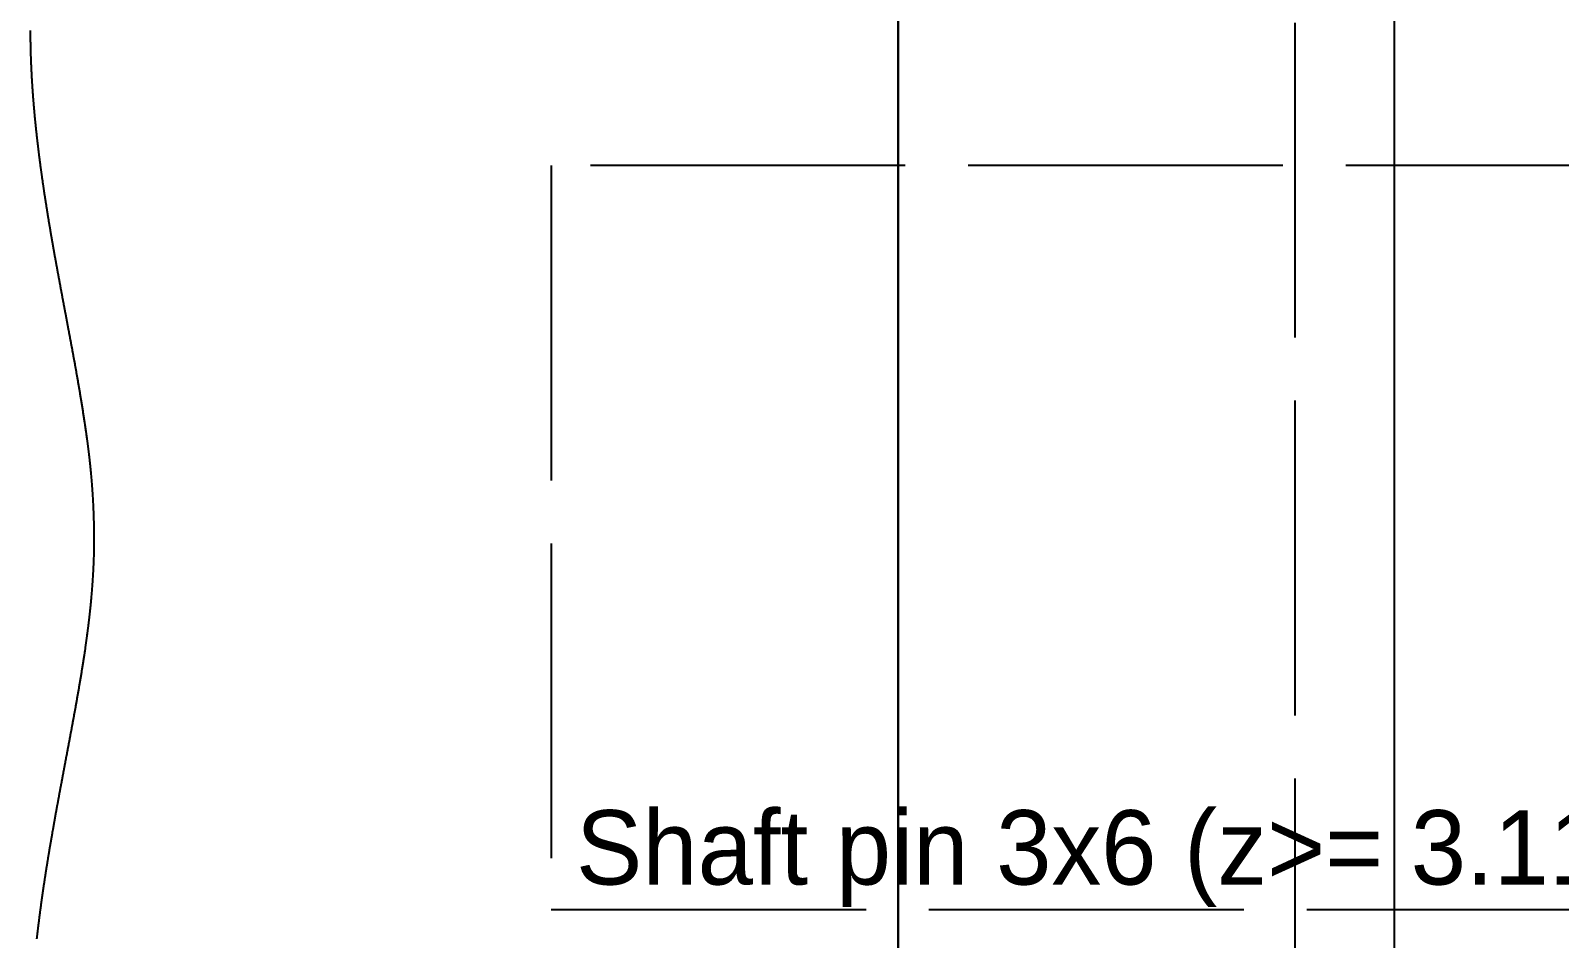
# Model space of a CAD drawing. Header units: millimetres. Extents: x -6.6 to 37.3, y -31.4 to 37.
# Drawn here: x -6.3 to -0.13, y 3.38 to 7.04 of the extents above; entities that cross this region are included whole.
import ezdxf

# ---------------------------------------------------------------- set-up
doc = ezdxf.new("R2010")
doc.units = ezdxf.units.MM
doc.linetypes.add('DASHED', pattern=[1.524, 1.27, -0.254])
for name, color, linetype in [('20_CONTACT', 3, 'Continuous'), ('30_OVERHANG', 2, 'DASHED'), ('90_TEXT', 7, 'Continuous')]:
    doc.layers.add(name, color=color, linetype=linetype)

msp = doc.modelspace()

# ---------------------------------------------------------------- linework, layer by layer
at = {"layer": '20_CONTACT'}
for points in [[(-2.8, 1.5013), (-2.8, 8.4987)], [(-2.8, 8.4852), (-2.8, 1.1622)], [(-0.8, 8.4852), (-0.8, 1.1622)], [(-6.2743, 3.381), (-6.2741, 3.3832), (-6.2738, 3.3855), (-6.2736, 3.3877), (-6.2733, 3.3899), (-6.273, 3.3922), (-6.2728, 3.3944), (-6.2725, 3.3966), (-6.2723, 3.3989), (-6.272, 3.4011), (-6.2718, 3.4034), (-6.2715, 3.4056), (-6.2712, 3.4079), (-6.271, 3.4101), (-6.2707, 3.4124), (-6.2704, 3.4146), (-6.2702, 3.4169), (-6.2699, 3.4191), (-6.2696, 3.4214), (-6.2694, 3.4236), (-6.2691, 3.4259), (-6.2688, 3.4281), (-6.2686, 3.4304), (-6.2683, 3.4327), (-6.268, 3.4349), (-6.2677, 3.4372), (-6.2674, 3.4395), (-6.2672, 3.4417), (-6.2669, 3.444), (-6.2666, 3.4463), (-6.2663, 3.4486), (-6.266, 3.4508), (-6.2658, 3.4531), (-6.2655, 3.4554), (-6.2652, 3.4577), (-6.2649, 3.46), (-6.2646, 3.4622), (-6.2643, 3.4645), (-6.264, 3.4668), (-6.2637, 3.4691), (-6.2634, 3.4714), (-6.2631, 3.4737), (-6.2628, 3.476), (-6.2625, 3.4783), (-6.2622, 3.4806), (-6.2619, 3.4829), (-6.2616, 3.4852), (-6.2613, 3.4875), (-6.261, 3.4898), (-6.2607, 3.4921), (-6.2604, 3.4944), (-6.2601, 3.4967), (-6.2598, 3.499), (-6.2595, 3.5013), (-6.2592, 3.5036), (-6.2589, 3.506), (-6.2586, 3.5083), (-6.2583, 3.5106), (-6.2579, 3.5129), (-6.2576, 3.5152), (-6.2573, 3.5176), (-6.257, 3.5199), (-6.2567, 3.5222), (-6.2563, 3.5245), (-6.256, 3.5269), (-6.2557, 3.5292), (-6.2554, 3.5315), (-6.2551, 3.5339), (-6.2547, 3.5362), (-6.2544, 3.5385), (-6.2541, 3.5409), (-6.2537, 3.5432), (-6.2534, 3.5456), (-6.2531, 3.5479), (-6.2528, 3.5503), (-6.2524, 3.5526), (-6.2521, 3.555), (-6.2517, 3.5573), (-6.2514, 3.5597), (-6.2511, 3.562), (-6.2507, 3.5644), (-6.2504, 3.5668), (-6.25, 3.5691), (-6.2497, 3.5715), (-6.2494, 3.5738), (-6.249, 3.5762), (-6.2487, 3.5786), (-6.2483, 3.5809), (-6.248, 3.5833), (-6.2476, 3.5857), (-6.2473, 3.5881), (-6.2469, 3.5904), (-6.2466, 3.5928), (-6.2462, 3.5952), (-6.2459, 3.5976), (-6.2455, 3.6), (-6.2451, 3.6024), (-6.2448, 3.6048), (-6.2444, 3.6071), (-6.2441, 3.6095), (-6.2437, 3.6119), (-6.2433, 3.6143), (-6.243, 3.6167), (-6.2426, 3.6191), (-6.2423, 3.6215), (-6.2419, 3.6239), (-6.2415, 3.6263), (-6.2411, 3.6287), (-6.2408, 3.6311), (-6.2404, 3.6336), (-6.24, 3.636), (-6.2397, 3.6384), (-6.2393, 3.6408), (-6.2389, 3.6432), (-6.2385, 3.6456), (-6.2382, 3.6481), (-6.2378, 3.6505), (-6.2374, 3.6529), (-6.237, 3.6553), (-6.2366, 3.6578), (-6.2363, 3.6602), (-6.2359, 3.6626), (-6.2355, 3.6651), (-6.2351, 3.6675), (-6.2347, 3.6699), (-6.2343, 3.6724), (-6.2339, 3.6748), (-6.2335, 3.6773), (-6.2331, 3.6797), (-6.2328, 3.6822), (-6.2324, 3.6846), (-6.232, 3.6871), (-6.2316, 3.6895), (-6.2312, 3.692), (-6.2308, 3.6944), (-6.2304, 3.6969), (-6.23, 3.6994), (-6.2296, 3.7018), (-6.2292, 3.7043), (-6.2288, 3.7068), (-6.2284, 3.7092), (-6.228, 3.7117), (-6.2276, 3.7142), (-6.2271, 3.7167), (-6.2267, 3.7191), (-6.2263, 3.7216), (-6.2259, 3.7241), (-6.2255, 3.7266), (-6.2251, 3.7291), (-6.2247, 3.7316), (-6.2243, 3.7341), (-6.2238, 3.7366), (-6.2234, 3.739), (-6.223, 3.7415), (-6.2226, 3.744), (-6.2222, 3.7465), (-6.2217, 3.7491), (-6.2213, 3.7516), (-6.2209, 3.7541), (-6.2205, 3.7566), (-6.2201, 3.7591), (-6.2196, 3.7616), (-6.2192, 3.7641), (-6.2188, 3.7666), (-6.2183, 3.7692), (-6.2179, 3.7717), (-6.2175, 3.7742), (-6.217, 3.7767), (-6.2166, 3.7793), (-6.2162, 3.7818), (-6.2157, 3.7843), (-6.2153, 3.7869), (-6.2149, 3.7894), (-6.2144, 3.792), (-6.214, 3.7945), (-6.2135, 3.7971), (-6.2131, 3.7996), (-6.2127, 3.8022), (-6.2122, 3.8047), (-6.2118, 3.8073), (-6.2113, 3.8098), (-6.2109, 3.8124), (-6.2104, 3.815), (-6.21, 3.8175), (-6.2095, 3.8201), (-6.2091, 3.8227), (-6.2086, 3.8252), (-6.2082, 3.8278), (-6.2077, 3.8304), (-6.2073, 3.833), (-6.2068, 3.8355), (-6.2064, 3.8381), (-6.2059, 3.8407), (-6.2054, 3.8433), (-6.205, 3.8459), (-6.2045, 3.8485), (-6.2041, 3.8511), (-6.2036, 3.8537), (-6.2031, 3.8563), (-6.2027, 3.8589), (-6.2022, 3.8615), (-6.2017, 3.8641), (-6.2013, 3.8667), (-6.2008, 3.8694), (-6.2003, 3.872), (-6.1998, 3.8746), (-6.1994, 3.8772), (-6.1989, 3.8798), (-6.1984, 3.8825), (-6.198, 3.8851), (-6.1975, 3.8877), (-6.197, 3.8904), (-6.1965, 3.893), (-6.196, 3.8957), (-6.1956, 3.8983), (-6.1951, 3.901), (-6.1946, 3.9036), (-6.1941, 3.9063), (-6.1936, 3.9089), (-6.1932, 3.9116), (-6.1927, 3.9142), (-6.1922, 3.9169), (-6.1917, 3.9196), (-6.1912, 3.9223), (-6.1907, 3.9249), (-6.1902, 3.9276), (-6.1897, 3.9303), (-6.1892, 3.933), (-6.1887, 3.9357), (-6.1883, 3.9383), (-6.1878, 3.941), (-6.1873, 3.9437), (-6.1868, 3.9464), (-6.1863, 3.9491), (-6.1858, 3.9518), (-6.1853, 3.9545), (-6.1848, 3.9573), (-6.1843, 3.96), (-6.1838, 3.9627), (-6.1833, 3.9654), (-6.1828, 3.9681), (-6.1822, 3.9709), (-6.1817, 3.9736), (-6.1812, 3.9763), (-6.1807, 3.9791), (-6.1802, 3.9818), (-6.1797, 3.9845), (-6.1792, 3.9873), (-6.1787, 3.99), (-6.1782, 3.9928), (-6.1777, 3.9956), (-6.1771, 3.9983), (-6.1766, 4.0011), (-6.1761, 4.0039), (-6.1756, 4.0066), (-6.1751, 4.0094), (-6.1745, 4.0122), (-6.174, 4.015), (-6.1735, 4.0177), (-6.173, 4.0205), (-6.1725, 4.0233), (-6.1719, 4.0261), (-6.1714, 4.0289), (-6.1709, 4.0317), (-6.1704, 4.0345), (-6.1698, 4.0374), (-6.1693, 4.0402), (-6.1688, 4.043), (-6.1682, 4.0458), (-6.1677, 4.0486), (-6.1672, 4.0515), (-6.1666, 4.0543), (-6.1661, 4.0571), (-6.1656, 4.06), (-6.165, 4.0628), (-6.1645, 4.0657), (-6.164, 4.0685), (-6.1634, 4.0714), (-6.1629, 4.0743), (-6.1623, 4.0771), (-6.1618, 4.08), (-6.1613, 4.0829), (-6.1607, 4.0858), (-6.1602, 4.0887), (-6.1596, 4.0915), (-6.1591, 4.0944), (-6.1585, 4.0973), (-6.158, 4.1002), (-6.1574, 4.1032), (-6.1569, 4.1061), (-6.1563, 4.109), (-6.1558, 4.1119), (-6.1552, 4.1148), (-6.1547, 4.1178), (-6.1541, 4.1207), (-6.1536, 4.1236), (-6.153, 4.1266), (-6.1525, 4.1295), (-6.1519, 4.1325), (-6.1513, 4.1355), (-6.1508, 4.1384), (-6.1502, 4.1414), (-6.1497, 4.1444), (-6.1491, 4.1474), (-6.1485, 4.1504), (-6.148, 4.1533), (-6.1474, 4.1563), (-6.1468, 4.1593), (-6.1463, 4.1624), (-6.1457, 4.1654), (-6.1451, 4.1684), (-6.1446, 4.1714), (-6.144, 4.1745), (-6.1434, 4.1775), (-6.1429, 4.1805), (-6.1423, 4.1836), (-6.1417, 4.1866), (-6.1411, 4.1897), (-6.1406, 4.1928), (-6.14, 4.1958), (-6.1394, 4.1989), (-6.1388, 4.202), (-6.1383, 4.2051), (-6.1377, 4.2082), (-6.1371, 4.2113), (-6.1365, 4.2144), (-6.1359, 4.2175), (-6.1354, 4.2207), (-6.1348, 4.2238), (-6.1342, 4.2269), (-6.1336, 4.2301), (-6.133, 4.2332), (-6.1324, 4.2364), (-6.1319, 4.2396), (-6.1313, 4.2427), (-6.1307, 4.2459), (-6.1301, 4.2491), (-6.1295, 4.2523), (-6.1289, 4.2555), (-6.1283, 4.2587), (-6.1277, 4.2619), (-6.1271, 4.2652), (-6.1265, 4.2684), (-6.1259, 4.2716), (-6.1253, 4.2749), (-6.1247, 4.2781), (-6.1241, 4.2814), (-6.1235, 4.2847), (-6.1229, 4.288), (-6.1223, 4.2913), (-6.1217, 4.2946), (-6.1211, 4.2979), (-6.1205, 4.3012), (-6.1199, 4.3045), (-6.1193, 4.3079), (-6.1187, 4.3112), (-6.1181, 4.3146), (-6.1175, 4.318), (-6.1169, 4.3213), (-6.1163, 4.3247), (-6.1157, 4.3281), (-6.1151, 4.3315), (-6.1145, 4.3349), (-6.1139, 4.3384), (-6.1133, 4.3418), (-6.1126, 4.3453), (-6.112, 4.3487), (-6.1114, 4.3522), (-6.1108, 4.3557), (-6.1102, 4.3592), (-6.1096, 4.3627), (-6.109, 4.3662), (-6.1083, 4.3697), (-6.1077, 4.3733), (-6.1071, 4.3768), (-6.1065, 4.3804), (-6.1059, 4.384), (-6.1052, 4.3876), (-6.1046, 4.3912), (-6.104, 4.3948), (-6.1034, 4.3985), (-6.1027, 4.4021), (-6.1021, 4.4058), (-6.1015, 4.4095), (-6.1009, 4.4132), (-6.1002, 4.4169), (-6.0996, 4.4206), (-6.099, 4.4243), (-6.0984, 4.4281), (-6.0977, 4.4319), (-6.0971, 4.4357), (-6.0965, 4.4395), (-6.0958, 4.4433), (-6.0952, 4.4471), (-6.0946, 4.451), (-6.0939, 4.4549), (-6.0933, 4.4588), (-6.0927, 4.4627), (-6.092, 4.4666), (-6.0914, 4.4706), (-6.0907, 4.4746), (-6.0901, 4.4786), (-6.0895, 4.4826), (-6.0888, 4.4867), (-6.0882, 4.4907), (-6.0875, 4.4948), (-6.0869, 4.4989), (-6.0863, 4.5031), (-6.0856, 4.5072), (-6.085, 4.5114), (-6.0843, 4.5156), (-6.0837, 4.5199), (-6.083, 4.5241), (-6.0824, 4.5284), (-6.0817, 4.5328), (-6.0811, 4.5371), (-6.0804, 4.5415), (-6.0798, 4.5459), (-6.0791, 4.5504), (-6.0785, 4.5549), (-6.0778, 4.5594), (-6.0772, 4.5639), (-6.0765, 4.5685), (-6.0759, 4.5731), (-6.0752, 4.5778), (-6.0746, 4.5825), (-6.0739, 4.5873), (-6.0732, 4.5921), (-6.0726, 4.5969), (-6.0719, 4.6018), (-6.0713, 4.6067), (-6.0706, 4.6117), (-6.07, 4.6167), (-6.0693, 4.6218), (-6.0686, 4.6269), (-6.068, 4.6321), (-6.0673, 4.6374), (-6.0667, 4.6427), (-6.066, 4.6481), (-6.0653, 4.6536), (-6.0647, 4.6591), (-6.064, 4.6647), (-6.0633, 4.6704), (-6.0627, 4.6761), (-6.062, 4.682), (-6.0613, 4.688), (-6.0607, 4.694), (-6.06, 4.7001), (-6.0593, 4.7064), (-6.0587, 4.7128), (-6.058, 4.7193), (-6.0573, 4.7259), (-6.0566, 4.7327), (-6.056, 4.7396), (-6.0553, 4.7467), (-6.0546, 4.754), (-6.054, 4.7615), (-6.0533, 4.7692), (-6.0526, 4.7771), (-6.0519, 4.7853), (-6.0513, 4.7938), (-6.0506, 4.8026), (-6.0499, 4.8118), (-6.0493, 4.8214), (-6.0486, 4.8315), (-6.0479, 4.8422), (-6.0473, 4.8536), (-6.0466, 4.8658), (-6.0459, 4.8792), (-6.0453, 4.8939), (-6.0447, 4.9107), (-6.044, 4.9305), (-6.0435, 4.9559), (-6.0431, 4.9847), (-6.0431, 5.0133), (-6.0431, 5.0165), (-6.0432, 5.0209), (-6.0432, 5.0267), (-6.0433, 5.0345), (-6.0435, 5.0449), (-6.0438, 5.0586), (-6.0442, 5.0765), (-6.045, 5.099), (-6.0457, 5.1165), (-6.0465, 5.1314), (-6.0472, 5.1447), (-6.0479, 5.1568), (-6.0486, 5.1681), (-6.0493, 5.1786), (-6.05, 5.1885), (-6.0507, 5.1979), (-6.0513, 5.2069), (-6.052, 5.2156), (-6.0527, 5.2239), (-6.0534, 5.2319), (-6.0541, 5.2397), (-6.0548, 5.2473), (-6.0554, 5.2546), (-6.0561, 5.2618), (-6.0568, 5.2688), (-6.0575, 5.2756), (-6.0581, 5.2823), (-6.0588, 5.2888), (-6.0595, 5.2952), (-6.0602, 5.3015), (-6.0608, 5.3076), (-6.0615, 5.3137), (-6.0622, 5.3197), (-6.0629, 5.3255), (-6.0635, 5.3313), (-6.0642, 5.337), (-6.0649, 5.3426), (-6.0655, 5.3481), (-6.0662, 5.3536), (-6.0669, 5.359), (-6.0675, 5.3643), (-6.0682, 5.3696), (-6.0689, 5.3748), (-6.0695, 5.3799), (-6.0702, 5.385), (-6.0708, 5.39), (-6.0715, 5.395), (-6.0722, 5.3999), (-6.0728, 5.4048), (-6.0735, 5.4096), (-6.0741, 5.4144), (-6.0748, 5.4192), (-6.0755, 5.4239), (-6.0761, 5.4285), (-6.0768, 5.4332), (-6.0774, 5.4378), (-6.0781, 5.4423), (-6.0787, 5.4468), (-6.0794, 5.4513), (-6.08, 5.4557), (-6.0807, 5.4602), (-6.0813, 5.4645), (-6.082, 5.4689), (-6.0826, 5.4732), (-6.0833, 5.4775), (-6.0839, 5.4818), (-6.0846, 5.486), (-6.0852, 5.4902), (-6.0859, 5.4944), (-6.0865, 5.4986), (-6.0872, 5.5027), (-6.0878, 5.5068), (-6.0884, 5.5109), (-6.0891, 5.515), (-6.0897, 5.519), (-6.0904, 5.523), (-6.091, 5.527), (-6.0916, 5.531), (-6.0923, 5.5349), (-6.0929, 5.5389), (-6.0936, 5.5428), (-6.0942, 5.5467), (-6.0948, 5.5506), (-6.0955, 5.5544), (-6.0961, 5.5583), (-6.0967, 5.5621), (-6.0974, 5.5659), (-6.098, 5.5697), (-6.0986, 5.5735), (-6.0993, 5.5772), (-6.0999, 5.581), (-6.1005, 5.5847), (-6.1011, 5.5884), (-6.1018, 5.5921), (-6.1024, 5.5958), (-6.103, 5.5994), (-6.1036, 5.6031), (-6.1043, 5.6067), (-6.1049, 5.6103), (-6.1055, 5.6139), (-6.1061, 5.6175), (-6.1068, 5.6211), (-6.1074, 5.6247), (-6.108, 5.6282), (-6.1086, 5.6318), (-6.1092, 5.6353), (-6.1098, 5.6388), (-6.1105, 5.6423), (-6.1111, 5.6458), (-6.1117, 5.6493), (-6.1123, 5.6528), (-6.1129, 5.6562), (-6.1135, 5.6597), (-6.1141, 5.6631), (-6.1148, 5.6665), (-6.1154, 5.67), (-6.116, 5.6734), (-6.1166, 5.6768), (-6.1172, 5.6801), (-6.1178, 5.6835), (-6.1184, 5.6869), (-6.119, 5.6902), (-6.1196, 5.6936), (-6.1202, 5.6969), (-6.1208, 5.7003), (-6.1214, 5.7036), (-6.122, 5.7069), (-6.1226, 5.7102), (-6.1232, 5.7135), (-6.1238, 5.7168), (-6.1244, 5.72), (-6.125, 5.7233), (-6.1256, 5.7266), (-6.1262, 5.7298), (-6.1268, 5.733), (-6.1274, 5.7363), (-6.128, 5.7395), (-6.1286, 5.7427), (-6.1292, 5.7459), (-6.1298, 5.7491), (-6.1304, 5.7523), (-6.1309, 5.7555), (-6.1315, 5.7587), (-6.1321, 5.7619), (-6.1327, 5.765), (-6.1333, 5.7682), (-6.1339, 5.7713), (-6.1345, 5.7745), (-6.135, 5.7776), (-6.1356, 5.7807), (-6.1362, 5.7839), (-6.1368, 5.787), (-6.1374, 5.7901), (-6.138, 5.7932), (-6.1385, 5.7963), (-6.1391, 5.7994), (-6.1397, 5.8025), (-6.1403, 5.8055), (-6.1408, 5.8086), (-6.1414, 5.8117), (-6.142, 5.8147), (-6.1426, 5.8178), (-6.1431, 5.8208), (-6.1437, 5.8239), (-6.1443, 5.8269), (-6.1448, 5.83), (-6.1454, 5.833), (-6.146, 5.836), (-6.1465, 5.839), (-6.1471, 5.842), (-6.1477, 5.845), (-6.1482, 5.848), (-6.1488, 5.851), (-6.1494, 5.854), (-6.1499, 5.857), (-6.1505, 5.86), (-6.151, 5.8629), (-6.1516, 5.8659), (-6.1522, 5.8688), (-6.1527, 5.8718), (-6.1533, 5.8748), (-6.1538, 5.8777), (-6.1544, 5.8806), (-6.1549, 5.8836), (-6.1555, 5.8865), (-6.156, 5.8894), (-6.1566, 5.8924), (-6.1571, 5.8953), (-6.1577, 5.8982), (-6.1582, 5.9011), (-6.1588, 5.904), (-6.1593, 5.9069), (-6.1599, 5.9098), (-6.1604, 5.9127), (-6.161, 5.9156), (-6.1615, 5.9184), (-6.1621, 5.9213), (-6.1626, 5.9242), (-6.1631, 5.927), (-6.1637, 5.9299), (-6.1642, 5.9328), (-6.1648, 5.9356), (-6.1653, 5.9385), (-6.1658, 5.9413), (-6.1664, 5.9442), (-6.1669, 5.947), (-6.1674, 5.9498), (-6.168, 5.9527), (-6.1685, 5.9555), (-6.169, 5.9583), (-6.1696, 5.9611), (-6.1701, 5.964), (-6.1706, 5.9668), (-6.1711, 5.9696), (-6.1717, 5.9724), (-6.1722, 5.9752), (-6.1727, 5.978), (-6.1732, 5.9808), (-6.1738, 5.9835), (-6.1743, 5.9863), (-6.1748, 5.9891), (-6.1753, 5.9919), (-6.1758, 5.9947), (-6.1764, 5.9974), (-6.1769, 6.0002), (-6.1774, 6.003), (-6.1779, 6.0057), (-6.1784, 6.0085), (-6.1789, 6.0112), (-6.1794, 6.014), (-6.1799, 6.0167), (-6.1805, 6.0195), (-6.181, 6.0222), (-6.1815, 6.0249), (-6.182, 6.0277), (-6.1825, 6.0304), (-6.183, 6.0331), (-6.1835, 6.0359), (-6.184, 6.0386), (-6.1845, 6.0413), (-6.185, 6.044), (-6.1855, 6.0467), (-6.186, 6.0494), (-6.1865, 6.0521), (-6.187, 6.0548), (-6.1875, 6.0575), (-6.188, 6.0602), (-6.1885, 6.0629), (-6.189, 6.0656), (-6.1895, 6.0683), (-6.19, 6.071), (-6.1905, 6.0737), (-6.191, 6.0763), (-6.1914, 6.079), (-6.1919, 6.0817), (-6.1924, 6.0843), (-6.1929, 6.087), (-6.1934, 6.0897), (-6.1939, 6.0923), (-6.1944, 6.095), (-6.1948, 6.0976), (-6.1953, 6.1003), (-6.1958, 6.1029), (-6.1963, 6.1056), (-6.1968, 6.1082), (-6.1972, 6.1109), (-6.1977, 6.1135), (-6.1982, 6.1161), (-6.1987, 6.1188), (-6.1991, 6.1214), (-6.1996, 6.124), (-6.2001, 6.1266), (-6.2006, 6.1293), (-6.201, 6.1319), (-6.2015, 6.1345), (-6.202, 6.1371), (-6.2024, 6.1397), (-6.2029, 6.1423), (-6.2034, 6.1449), (-6.2038, 6.1475), (-6.2043, 6.1501), (-6.2047, 6.1527), (-6.2052, 6.1553), (-6.2057, 6.1579), (-6.2061, 6.1605), (-6.2066, 6.1631), (-6.207, 6.1657), (-6.2075, 6.1683), (-6.2079, 6.1708), (-6.2084, 6.1734), (-6.2089, 6.176), (-6.2093, 6.1786), (-6.2098, 6.1811), (-6.2102, 6.1837), (-6.2107, 6.1863), (-6.2111, 6.1888), (-6.2115, 6.1914), (-6.212, 6.1939), (-6.2124, 6.1965), (-6.2129, 6.1991), (-6.2133, 6.2016), (-6.2138, 6.2042), (-6.2142, 6.2067), (-6.2146, 6.2092), (-6.2151, 6.2118), (-6.2155, 6.2143), (-6.216, 6.2169), (-6.2164, 6.2194), (-6.2168, 6.2219), (-6.2173, 6.2245), (-6.2177, 6.227), (-6.2181, 6.2295), (-6.2186, 6.232), (-6.219, 6.2346), (-6.2194, 6.2371), (-6.2198, 6.2396), (-6.2203, 6.2421), (-6.2207, 6.2446), (-6.2211, 6.2471), (-6.2215, 6.2496), (-6.222, 6.2521), (-6.2224, 6.2546), (-6.2228, 6.2571), (-6.2232, 6.2596), (-6.2236, 6.2621), (-6.2241, 6.2646), (-6.2245, 6.2671), (-6.2249, 6.2696), (-6.2253, 6.2721), (-6.2257, 6.2746), (-6.2261, 6.2771), (-6.2265, 6.2796), (-6.2269, 6.282), (-6.2273, 6.2845), (-6.2278, 6.287), (-6.2282, 6.2895), (-6.2286, 6.2919), (-6.229, 6.2944), (-6.2294, 6.2969), (-6.2298, 6.2994), (-6.2302, 6.3018), (-6.2306, 6.3043), (-6.231, 6.3067), (-6.2314, 6.3092), (-6.2318, 6.3117), (-6.2322, 6.3141), (-6.2326, 6.3166), (-6.233, 6.319), (-6.2333, 6.3215), (-6.2337, 6.3239), (-6.2341, 6.3263), (-6.2345, 6.3288), (-6.2349, 6.3312), (-6.2353, 6.3337), (-6.2357, 6.3361), (-6.2361, 6.3385), (-6.2364, 6.341), (-6.2368, 6.3434), (-6.2372, 6.3458), (-6.2376, 6.3483), (-6.238, 6.3507), (-6.2383, 6.3531), (-6.2387, 6.3555), (-6.2391, 6.3579), (-6.2395, 6.3604), (-6.2398, 6.3628), (-6.2402, 6.3652), (-6.2406, 6.3676), (-6.241, 6.37), (-6.2413, 6.3724), (-6.2417, 6.3748), (-6.2421, 6.3772), (-6.2424, 6.3796), (-6.2428, 6.382), (-6.2432, 6.3844), (-6.2435, 6.3868), (-6.2439, 6.3892), (-6.2443, 6.3916), (-6.2446, 6.394), (-6.245, 6.3964), (-6.2453, 6.3988), (-6.2457, 6.4012), (-6.246, 6.4036), (-6.2464, 6.4059), (-6.2467, 6.4083), (-6.2471, 6.4107), (-6.2475, 6.4131), (-6.2478, 6.4155), (-6.2482, 6.4178), (-6.2485, 6.4202), (-6.2488, 6.4226), (-6.2492, 6.4249), (-6.2495, 6.4273), (-6.2499, 6.4297), (-6.2502, 6.432), (-6.2506, 6.4344), (-6.2509, 6.4367), (-6.2512, 6.4391), (-6.2516, 6.4415), (-6.2519, 6.4438), (-6.2523, 6.4462), (-6.2526, 6.4485), (-6.2529, 6.4509), (-6.2533, 6.4532), (-6.2536, 6.4556), (-6.2539, 6.4579), (-6.2542, 6.4602), (-6.2546, 6.4626), (-6.2549, 6.4649), (-6.2552, 6.4673), (-6.2555, 6.4696), (-6.2559, 6.4719), (-6.2562, 6.4743), (-6.2565, 6.4766), (-6.2568, 6.4789), (-6.2571, 6.4812), (-6.2575, 6.4836), (-6.2578, 6.4859), (-6.2581, 6.4882), (-6.2584, 6.4905), (-6.2587, 6.4929), (-6.259, 6.4952), (-6.2593, 6.4975), (-6.2597, 6.4998), (-6.26, 6.5021), (-6.2603, 6.5044), (-6.2606, 6.5067), (-6.2609, 6.509), (-6.2612, 6.5113), (-6.2615, 6.5136), (-6.2618, 6.5159), (-6.2621, 6.5182), (-6.2624, 6.5205), (-6.2627, 6.5228), (-6.263, 6.5251), (-6.2633, 6.5274), (-6.2636, 6.5297), (-6.2639, 6.532), (-6.2642, 6.5343), (-6.2645, 6.5366), (-6.2647, 6.5389), (-6.265, 6.5412), (-6.2653, 6.5434), (-6.2656, 6.5457), (-6.2659, 6.548), (-6.2662, 6.5503), (-6.2665, 6.5525), (-6.2667, 6.5548), (-6.267, 6.5571), (-6.2673, 6.5594), (-6.2676, 6.5616), (-6.2679, 6.5639), (-6.2681, 6.5662), (-6.2684, 6.5684), (-6.2687, 6.5707), (-6.269, 6.573), (-6.2692, 6.5752), (-6.2695, 6.5775), (-6.2698, 6.5797), (-6.27, 6.582), (-6.2703, 6.5842), (-6.2706, 6.5865), (-6.2708, 6.5887), (-6.2711, 6.591), (-6.2714, 6.5932), (-6.2716, 6.5955), (-6.2719, 6.5977), (-6.2721, 6.6), (-6.2724, 6.6022), (-6.2727, 6.6044), (-6.2729, 6.6067), (-6.2732, 6.6089), (-6.2734, 6.6112), (-6.2737, 6.6134), (-6.2739, 6.6156), (-6.2742, 6.6179), (-6.2744, 6.6201), (-6.2747, 6.6223), (-6.2749, 6.6245), (-6.2752, 6.6268), (-6.2754, 6.629), (-6.2757, 6.6312), (-6.2759, 6.6334), (-6.2761, 6.6356), (-6.2764, 6.6378), (-6.2766, 6.6401), (-6.2768, 6.6423), (-6.2771, 6.6445), (-6.2773, 6.6467), (-6.2776, 6.6489), (-6.2778, 6.6511), (-6.278, 6.6533), (-6.2782, 6.6555), (-6.2785, 6.6577), (-6.2787, 6.6599), (-6.2789, 6.6621), (-6.2792, 6.6643), (-6.2794, 6.6665), (-6.2796, 6.6687), (-6.2798, 6.6709), (-6.28, 6.6731), (-6.2803, 6.6753), (-6.2805, 6.6775), (-6.2807, 6.6797), (-6.2809, 6.6818), (-6.2811, 6.684), (-6.2813, 6.6862), (-6.2815, 6.6884), (-6.2818, 6.6906), (-6.282, 6.6927), (-6.2822, 6.6949), (-6.2824, 6.6971), (-6.2826, 6.6993), (-6.2828, 6.7014), (-6.283, 6.7036), (-6.2832, 6.7058), (-6.2834, 6.7079), (-6.2836, 6.7101), (-6.2838, 6.7123), (-6.284, 6.7144), (-6.2842, 6.7166), (-6.2844, 6.7188), (-6.2846, 6.7209), (-6.2848, 6.7231), (-6.285, 6.7252), (-6.2852, 6.7274), (-6.2854, 6.7295), (-6.2855, 6.7317), (-6.2857, 6.7338), (-6.2859, 6.736), (-6.2861, 6.7381), (-6.2863, 6.7403), (-6.2865, 6.7424), (-6.2866, 6.7446), (-6.2868, 6.7467), (-6.287, 6.7488), (-6.2872, 6.751), (-6.2874, 6.7531), (-6.2875, 6.7552), (-6.2877, 6.7574), (-6.2879, 6.7595), (-6.288, 6.7616), (-6.2882, 6.7638), (-6.2884, 6.7659), (-6.2886, 6.768), (-6.2887, 6.7701), (-6.2889, 6.7723), (-6.289, 6.7744), (-6.2892, 6.7765), (-6.2894, 6.7786), (-6.2895, 6.7807), (-6.2897, 6.7828), (-6.2899, 6.785), (-6.29, 6.7871), (-6.2902, 6.7892), (-6.2903, 6.7913), (-6.2905, 6.7934), (-6.2906, 6.7955), (-6.2908, 6.7976), (-6.2909, 6.7997), (-6.2911, 6.8018), (-6.2912, 6.8039), (-6.2914, 6.806), (-6.2915, 6.8081), (-6.2917, 6.8102), (-6.2918, 6.8123), (-6.2919, 6.8144), (-6.2921, 6.8165), (-6.2922, 6.8186), (-6.2924, 6.8206), (-6.2925, 6.8227), (-6.2926, 6.8248), (-6.2928, 6.8269), (-6.2929, 6.829), (-6.293, 6.8311), (-6.2932, 6.8331), (-6.2933, 6.8352), (-6.2934, 6.8373), (-6.2935, 6.8394), (-6.2937, 6.8414), (-6.2938, 6.8435), (-6.2939, 6.8456), (-6.294, 6.8477), (-6.2941, 6.8497), (-6.2943, 6.8518), (-6.2944, 6.8538), (-6.2945, 6.8559), (-6.2946, 6.858), (-6.2947, 6.86), (-6.2948, 6.8621), (-6.295, 6.8641), (-6.2951, 6.8662), (-6.2952, 6.8683), (-6.2953, 6.8703), (-6.2954, 6.8724), (-6.2955, 6.8744), (-6.2956, 6.8765), (-6.2957, 6.8785), (-6.2958, 6.8805), (-6.2959, 6.8826), (-6.296, 6.8846), (-6.2961, 6.8867), (-6.2962, 6.8887), (-6.2963, 6.8907), (-6.2964, 6.8928), (-6.2965, 6.8948), (-6.2966, 6.8969), (-6.2967, 6.8989), (-6.2968, 6.9009), (-6.2969, 6.9029), (-6.2969, 6.905), (-6.297, 6.907), (-6.2971, 6.909), (-6.2972, 6.911), (-6.2973, 6.9131), (-6.2974, 6.9151), (-6.2974, 6.9171), (-6.2975, 6.9191), (-6.2976, 6.9211), (-6.2977, 6.9231), (-6.2977, 6.9252), (-6.2978, 6.9272), (-6.2979, 6.9292), (-6.298, 6.9312), (-6.298, 6.9332), (-6.2981, 6.9352), (-6.2982, 6.9372), (-6.2982, 6.9392), (-6.2983, 6.9412), (-6.2984, 6.9432), (-6.2984, 6.9452), (-6.2985, 6.9472), (-6.2986, 6.9492), (-6.2986, 6.9512), (-6.2987, 6.9532), (-6.2987, 6.9552), (-6.2988, 6.9571), (-6.2988, 6.9591), (-6.2989, 6.9611), (-6.2989, 6.9631), (-6.299, 6.9651), (-6.299, 6.9671), (-6.2991, 6.969), (-6.2991, 6.971), (-6.2992, 6.973), (-6.2992, 6.975), (-6.2993, 6.9769), (-6.2993, 6.9789), (-6.2993, 6.9809), (-6.2994, 6.9829), (-6.2994, 6.9848), (-6.2995, 6.9868), (-6.2995, 6.9888), (-6.2995, 6.9907), (-6.2996, 6.9927), (-6.2996, 6.9946), (-6.2996, 6.9966), (-6.2997, 6.9986), (-6.2997, 7.0005), (-6.2997, 7.0025), (-6.2997, 7.0044), (-6.2998, 7.0064), (-6.2998, 7.0083), (-6.2998, 7.0103), (-6.2998, 7.0122), (-6.2999, 7.0142), (-6.2999, 7.0161), (-6.2999, 7.018), (-6.2999, 7.02), (-6.2999, 7.0219), (-6.2999, 7.0239), (-6.2999, 7.0258), (-6.3, 7.0277), (-6.3, 7.0297), (-6.3, 7.0316), (-6.3, 7.0335), (-6.3, 7.0355), (-6.3, 7.0374), (-6.3, 7.0393), (-6.3, 7.0412), (-6.3, 7.0441)]]:
    msp.add_lwpolyline(points, dxfattribs=at)
at = {"layer": '30_OVERHANG'}
for points in [[(-1.2, 1.4), (0.8, 1.4), (0.8, 8.6), (-1.2, 8.6)], [(-4.2, 3.5), (1.8, 3.5), (1.8, 6.5), (-4.2, 6.5)]]:
    msp.add_lwpolyline(points, close=True, dxfattribs=at)

# ---------------------------------------------------------------- texts
at = {"layer": '90_TEXT'}
msp.add_text('Shaft pin 3x6 (z>= 3.11mm above board)', height=0.3, dxfattribs=at).set_placement((-4.1, 3.6))

doc.saveas('drawing.dxf')
